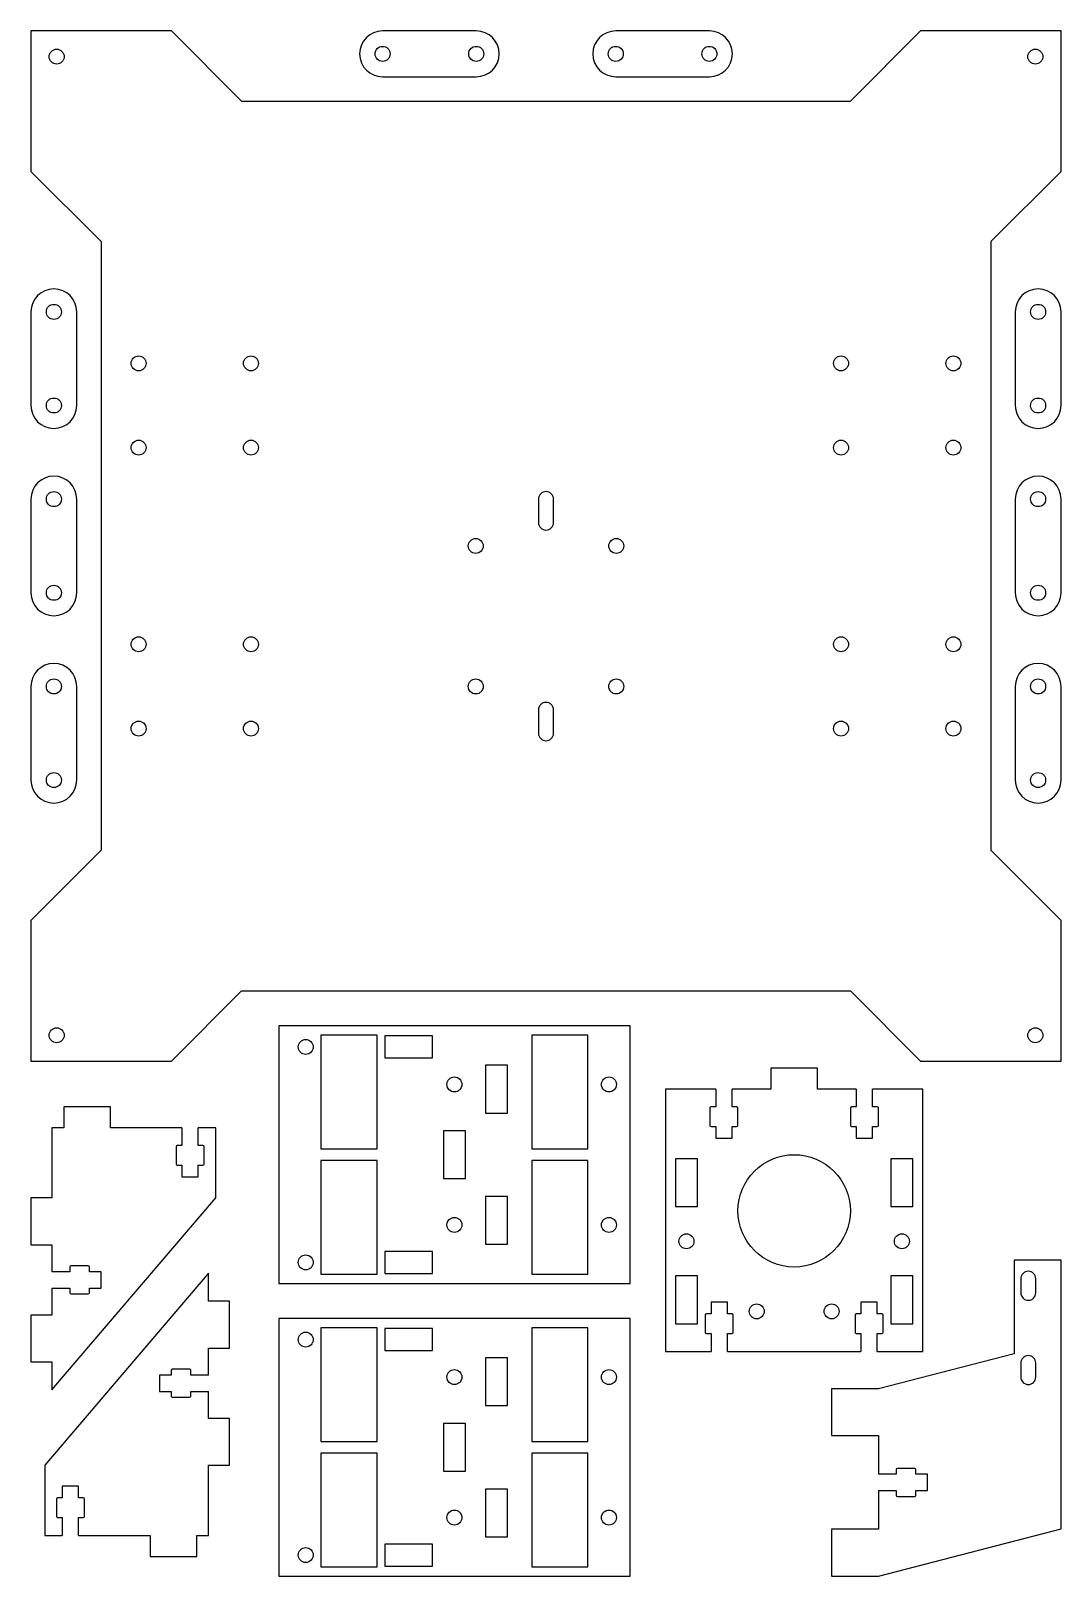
# Model space of a CAD drawing. Extents: x 10 to 230, y 10 to 340.
import ezdxf

# ---------------------------------------------------------------- set-up
doc = ezdxf.new("R2010")
doc.units = 0
doc.layers.add('frame-thin-parts3', color=7, linetype='CONTINUOUS')

msp = doc.modelspace()

# ---------------------------------------------------------------- linework, layer by layer
at = {"layer": 'frame-thin-parts3', "color": 1}
for p, q in [((10.000015, 340.00142), (10.000015, 310.001551)), ((39.999991, 340.00142), (10.000121, 340.00142)), ((39.999991, 340.00142), (55.000102, 325.001309)), ((105.100014, 340.00142), (85.099984, 340.00142)), ((105.100014, 340.00142), (85.099984, 340.00142)), ((154.899995, 340.00142), (134.899964, 340.00142)), ((154.899995, 340.00142), (134.899964, 340.00142)), ((199.999988, 340.00142), (184.999877, 325.001309)), ((229.999999, 340.00142), (200.000129, 340.00142)), ((229.999999, 310.001409), (229.999999, 340.001279)), ((13.900009, 334.501403), (13.900009, 334.501403)), ((83.499995, 335.101407), (83.499995, 335.101407)), ((83.499995, 335.101407), (83.499995, 335.101407)), ((103.499991, 335.101407), (103.499991, 335.101407)), ((103.499991, 335.101407), (103.499991, 335.101407)), ((133.300011, 335.101407), (133.300011, 335.101407)), ((133.300011, 335.101407), (133.300011, 335.101407)), ((153.300007, 335.101407), (153.300007, 335.101407)), ((153.300007, 335.101407), (153.300007, 335.101407)), ((222.899993, 334.501403), (222.899993, 334.501403)), ((85.099984, 330.201394), (105.100014, 330.201394)), ((85.099984, 330.201394), (105.100014, 330.201394)), ((134.9, 330.201394), (154.90003, 330.201394)), ((134.9, 330.201394), (154.90003, 330.201394)), ((54.999996, 325.001415), (185.000018, 325.001415)), ((10.000015, 310.001409), (25.000126, 295.001298)), ((229.999999, 310.001409), (214.999887, 295.001298)), ((24.999985, 295.001404), (24.999985, 165.001382)), ((214.999993, 295.001404), (214.999993, 165.001382)), ((14.899993, 281.601387), (14.899993, 281.601387)), ((225.099986, 281.601387), (225.099986, 281.601387)), ((10.000015, 280.001399), (10.000015, 260.001368)), ((19.800006, 260.001404), (19.800006, 280.001434)), ((220.200008, 280.001399), (220.200008, 260.001368)), ((229.999999, 260.001404), (229.999999, 280.001434)), ((31.400009, 269.0014), (31.400009, 269.0014)), ((55.400011, 269.0014), (55.400011, 269.0014)), ((181.399991, 269.0014), (181.399991, 269.0014)), ((205.399993, 269.0014), (205.399993, 269.0014)), ((14.899993, 261.601392), (14.899993, 261.601392)), ((225.099986, 261.601392), (225.099986, 261.601392)), ((31.400009, 251.001407), (31.400009, 251.001407)), ((55.400011, 251.001407), (55.400011, 251.001407)), ((181.399991, 251.001407), (181.399991, 251.001407)), ((205.399993, 251.001407), (205.399993, 251.001407)), ((14.899993, 241.601397), (14.899993, 241.601397)), ((225.099986, 241.601397), (225.099986, 241.601397)), ((10.000015, 240.001408), (10.000015, 220.001378)), ((19.800006, 220.001378), (19.800006, 240.001408)), ((118.399983, 240.001408), (118.399983, 235.001489)), ((121.599995, 235.001418), (121.599995, 240.001338)), ((220.200008, 240.001408), (220.200008, 220.001378)), ((229.999999, 220.001378), (229.999999, 240.001408)), ((103.400013, 230.001393), (103.400013, 230.001393)), ((133.399989, 230.001393), (133.399989, 230.001393)), ((14.899993, 221.601401), (14.899993, 221.601401)), ((225.099986, 221.601401), (225.099986, 221.601401)), ((31.400009, 209.001379), (31.400009, 209.001379)), ((55.400011, 209.001379), (55.400011, 209.001379)), ((181.399991, 209.001379), (181.399991, 209.001379)), ((205.399993, 209.001379), (205.399993, 209.001379)), ((14.899993, 201.601406), (14.899993, 201.601406)), ((225.099986, 201.601406), (225.099986, 201.601406)), ((10.000015, 200.001418), (10.000015, 180.001387)), ((19.800006, 180.001387), (19.800006, 200.001418)), ((103.400013, 200.001418), (103.400013, 200.001418)), ((133.399989, 200.001418), (133.399989, 200.001418)), ((220.200008, 200.001418), (220.200008, 180.001387)), ((229.999999, 180.001387), (229.999999, 200.001418)), ((118.399983, 195.001392), (118.399983, 190.001473)), ((121.599995, 190.001402), (121.599995, 195.001322)), ((31.400009, 191.001386), (31.400009, 191.001386)), ((55.400011, 191.001386), (55.400011, 191.001386)), ((181.399991, 191.001386), (181.399991, 191.001386)), ((205.399993, 191.001386), (205.399993, 191.001386)), ((14.899993, 181.601411), (14.899993, 181.601411)), ((225.099986, 181.601411), (225.099986, 181.601411)), ((10.000015, 150.001412), (25.000126, 165.001523)), ((229.999999, 150.001412), (214.999887, 165.001523)), ((10.000015, 150.001412), (10.000015, 120.001542)), ((229.999999, 120.001401), (229.999999, 150.001271)), ((39.999991, 120.001401), (55.000102, 135.001512)), ((54.999996, 135.001407), (185.000018, 135.001407)), ((199.999988, 120.001401), (184.999877, 135.001512)), ((13.900009, 125.501383), (13.900009, 125.501383)), ((62.944446, 127.501386), (62.944446, 72.501214)), ((137.944437, 127.501386), (62.944587, 127.501386)), ((83.94446, 125.501383), (71.944371, 125.501383)), ((71.944442, 125.501383), (71.944442, 101.251439)), ((83.94446, 101.251404), (83.94446, 125.501348)), ((128.944441, 125.501383), (116.944352, 125.501383)), ((116.944458, 125.501383), (116.944458, 101.251439)), ((128.944441, 101.251404), (128.944441, 125.501348)), ((137.944437, 72.501391), (137.944437, 127.501563)), ((222.899993, 125.501383), (222.899993, 125.501383)), ((68.694441, 124.601412), (68.694441, 124.601412)), ((85.594437, 125.351382), (85.594437, 120.651324)), ((95.794442, 125.351382), (85.594578, 125.351382)), ((95.794442, 120.651394), (95.794442, 125.351453)), ((10.000015, 120.001401), (39.999885, 120.001401)), ((85.594437, 120.651394), (95.794301, 120.651394)), ((111.794431, 119.101395), (107.094373, 119.101395)), ((107.094443, 119.101395), (107.094443, 108.901531)), ((111.794431, 108.90139), (111.794431, 119.101254)), ((199.999988, 120.001401), (229.999857, 120.001401)), ((100.444441, 116.6014), (100.444441, 116.6014)), ((133.444439, 116.6014), (133.444439, 116.6014)), ((167.997223, 118.50139), (167.997223, 114.001357)), ((177.997238, 118.50139), (167.997399, 118.50139)), ((177.997238, 114.001392), (177.997238, 118.501426)), ((145.497233, 114.001392), (145.497233, 58.001448)), ((156.247218, 114.001392), (145.497374, 114.001392)), ((156.247218, 114.001392), (156.247218, 110.20127)), ((167.997223, 114.001392), (159.747162, 114.001392)), ((159.747232, 110.201411), (159.747232, 114.001533)), ((186.247229, 114.001392), (177.997167, 114.001392)), ((186.247229, 114.001392), (186.247229, 110.20127)), ((189.747207, 110.201411), (189.747207, 114.001533)), ((200.497228, 114.001392), (189.747384, 114.001392)), ((200.497228, 58.001412), (200.497228, 114.001357)), ((17.000008, 110.2514), (17.000008, 105.751366)), ((26.999988, 110.2514), (17.000149, 110.2514)), ((26.999988, 105.751402), (26.999988, 110.251435)), ((107.094443, 108.90139), (111.794502, 108.90139)), ((154.997221, 109.951397), (154.997221, 106.251464)), ((156.247218, 110.201411), (155.247093, 110.201411)), ((160.747216, 110.201411), (159.747091, 110.201411)), ((160.99723, 106.251394), (160.99723, 109.951327)), ((184.997231, 109.951397), (184.997231, 106.251464)), ((186.247229, 110.201411), (185.247104, 110.201411)), ((190.747227, 110.201411), (189.747102, 110.201411)), ((190.997205, 106.251394), (190.997205, 109.951327)), ((17.000008, 105.751402), (14.499872, 105.751402)), ((14.500013, 105.751402), (14.500013, 90.751291)), ((42.250007, 105.751402), (27.000129, 105.751402)), ((42.250007, 105.751402), (42.250007, 101.951279)), ((45.749986, 101.951421), (45.749986, 105.751543)), ((49.500014, 105.751402), (45.749986, 105.751402)), ((49.500014, 90.751396), (49.500014, 105.751507)), ((155.247234, 106.001415), (156.247359, 106.001415)), ((156.247218, 106.001415), (156.247218, 103.501279)), ((159.747232, 103.501385), (159.747232, 106.001521)), ((159.747232, 106.001415), (160.747357, 106.001415)), ((185.247209, 106.001415), (186.247334, 106.001415)), ((186.247229, 106.001415), (186.247229, 103.501279)), ((189.747207, 103.501385), (189.747207, 106.001521)), ((189.747207, 106.001415), (190.747332, 106.001415)), ((102.794435, 105.101409), (98.094377, 105.101409)), ((98.094447, 105.101409), (98.094447, 94.901545)), ((102.794435, 94.901404), (102.794435, 105.101267)), ((156.247218, 103.501385), (159.747126, 103.501385)), ((186.247229, 103.501385), (189.747137, 103.501385)), ((41.00001, 101.701407), (41.00001, 98.001474)), ((42.250007, 101.951421), (41.249882, 101.951421)), ((46.750005, 101.951421), (45.74988, 101.951421)), ((46.999984, 98.001403), (46.999984, 101.701336)), ((71.944442, 101.251404), (83.944531, 101.251404)), ((116.944458, 101.251404), (128.944546, 101.251404)), ((152.347224, 99.101399), (147.647166, 99.101399)), ((147.647237, 99.101399), (147.647237, 88.901536)), ((152.347224, 88.901394), (152.347224, 99.101258)), ((198.347224, 99.101399), (193.647166, 99.101399)), ((193.647236, 99.101399), (193.647236, 88.901536)), ((198.347224, 88.901394), (198.347224, 99.101258)), ((41.249988, 97.751389), (42.250113, 97.751389)), ((42.250007, 97.751389), (42.250007, 95.251253)), ((45.749986, 95.251394), (45.749986, 97.751531)), ((45.749986, 97.751389), (46.750111, 97.751389)), ((83.94446, 98.751409), (71.944371, 98.751409)), ((71.944442, 98.751409), (71.944442, 74.501464)), ((83.94446, 74.501394), (83.94446, 98.751338)), ((128.944441, 98.751409), (116.944352, 98.751409)), ((116.944458, 98.751409), (116.944458, 74.501464)), ((128.944441, 74.501394), (128.944441, 98.751338)), ((42.250007, 95.251394), (45.749916, 95.251394)), ((98.094447, 94.901404), (102.794506, 94.901404)), ((14.500013, 90.751396), (9.99998, 90.751396)), ((10.000015, 90.751396), (10.000015, 80.751557)), ((14.500013, 49.751387), (49.500155, 90.75122)), ((111.794431, 91.101387), (107.094373, 91.101387)), ((107.094443, 91.101387), (107.094443, 80.901523)), ((111.794431, 80.901382), (111.794431, 91.101246)), ((100.444441, 86.601389), (100.444441, 86.601389)), ((133.444439, 86.601389), (133.444439, 86.601389)), ((147.647237, 88.901394), (152.347295, 88.901394)), ((160.99723, 88.001388), (160.99723, 88.001388)), ((193.647236, 88.901394), (198.347295, 88.901394)), ((10.000015, 80.751416), (14.500049, 80.751416)), ((14.500013, 80.751416), (14.500013, 75.001491)), ((85.594437, 79.351418), (85.594437, 74.651359)), ((95.794442, 79.351418), (85.594578, 79.351418)), ((95.794442, 74.651395), (95.794442, 79.351453)), ((107.094443, 80.901382), (111.794502, 80.901382)), ((148.397207, 81.501387), (148.397207, 81.501387)), ((194.397207, 81.501387), (194.397207, 81.501387)), ((18.299994, 76.001405), (18.299994, 75.00128)), ((22.250012, 76.251418), (18.550079, 76.251418)), ((22.49999, 75.001386), (22.49999, 76.001511)), ((68.694441, 78.601412), (68.694441, 78.601412)), ((220.000019, 77.501416), (220.000019, 57.501385)), ((229.999999, 77.501416), (220.00016, 77.501416)), ((229.999999, 20.087609), (229.999999, 77.501486)), ((47.94444, 74.681945), (12.944299, 33.682112)), ((18.299994, 75.001386), (14.499872, 75.001386)), ((24.999985, 75.001386), (22.499849, 75.001386)), ((24.999985, 71.501407), (24.999985, 75.001315)), ((47.94444, 68.681971), (47.94444, 74.682016)), ((71.944442, 74.501394), (83.944531, 74.501394)), ((85.594437, 74.651395), (95.794301, 74.651395)), ((116.944458, 74.501394), (128.944546, 74.501394)), ((152.347224, 74.101414), (147.647166, 74.101414)), ((147.647237, 74.101414), (147.647237, 63.90155)), ((152.347224, 63.901409), (152.347224, 74.101273)), ((198.347224, 74.101414), (193.647166, 74.101414)), ((193.647236, 74.101414), (193.647236, 63.90155)), ((198.347224, 63.901409), (198.347224, 74.101273)), ((221.400017, 73.50141), (221.400017, 70.501387)), ((224.599994, 70.501387), (224.599994, 73.50141)), ((14.500013, 71.501407), (18.300136, 71.501407)), ((14.500013, 71.501407), (14.500013, 65.751482)), ((18.299994, 71.501407), (18.299994, 70.501282)), ((18.550008, 70.251409), (22.249941, 70.251409)), ((22.49999, 70.501387), (22.49999, 71.501512)), ((22.49999, 71.501407), (25.000126, 71.501407)), ((62.944446, 72.501391), (137.944296, 72.501391)), ((52.444438, 68.681971), (47.944405, 68.681971)), ((52.444438, 58.681956), (52.444438, 68.681795)), ((155.247234, 66.001389), (154.247109, 66.001389)), ((155.247234, 68.501384), (155.247234, 66.001248)), ((158.747213, 68.501384), (155.247305, 68.501384)), ((159.747232, 66.001389), (158.747107, 66.001389)), ((158.747213, 66.001389), (158.747213, 68.501526)), ((163.397212, 66.541386), (163.397212, 66.541386)), ((179.397237, 66.541386), (179.397237, 66.541386)), ((187.247212, 66.001389), (186.247087, 66.001389)), ((187.247212, 68.501384), (187.247212, 66.001248)), ((190.747227, 68.501384), (187.247318, 68.501384)), ((191.747211, 66.001389), (190.747086, 66.001389)), ((190.747227, 66.001389), (190.747227, 68.501526)), ((14.500013, 65.751411), (9.99998, 65.751411)), ((10.000015, 65.751411), (10.000015, 55.751572)), ((62.944446, 65.001406), (62.944446, 10.001233)), ((137.944437, 65.001406), (62.944587, 65.001406)), ((83.94446, 63.001402), (71.944371, 63.001402)), ((71.944442, 63.001402), (71.944442, 38.751458)), ((83.94446, 38.751387), (83.94446, 63.001332)), ((85.594437, 62.851401), (85.594437, 58.151343)), ((95.794442, 62.851401), (85.594578, 62.851401)), ((95.794442, 58.151414), (95.794442, 62.851472)), ((128.944441, 63.001402), (116.944352, 63.001402)), ((116.944458, 63.001402), (116.944458, 38.751458)), ((128.944441, 38.751387), (128.944441, 63.001332)), ((137.944437, 10.00141), (137.944437, 65.001582)), ((147.647237, 63.901409), (152.347295, 63.901409)), ((153.997237, 65.751411), (153.997237, 62.051478)), ((159.997211, 62.051407), (159.997211, 65.751341)), ((185.997215, 65.751411), (185.997215, 62.051478)), ((191.997224, 62.051407), (191.997224, 65.751341)), ((193.647236, 63.901409), (198.347295, 63.901409)), ((68.694441, 62.101396), (68.694441, 62.101396)), ((154.247215, 61.801394), (155.24734, 61.801394)), ((155.247234, 61.801394), (155.247234, 58.001271)), ((158.747213, 58.001412), (158.747213, 61.801535)), ((158.747213, 61.801394), (159.747338, 61.801394)), ((186.247229, 61.801394), (187.247354, 61.801394)), ((187.247212, 61.801394), (187.247212, 58.001271)), ((190.747227, 58.001412), (190.747227, 61.801535)), ((190.747227, 61.801394), (191.747352, 61.801394)), ((47.94444, 58.681956), (52.444474, 58.681956)), ((47.94444, 52.931961), (47.94444, 58.681886)), ((85.594437, 58.151414), (95.794301, 58.151414)), ((111.794431, 56.601414), (107.094373, 56.601414)), ((107.094443, 56.601414), (107.094443, 46.40155)), ((111.794431, 46.401409), (111.794431, 56.601273)), ((145.497233, 58.001412), (155.247305, 58.001412)), ((158.747213, 58.001412), (187.247071, 58.001412)), ((190.747227, 58.001412), (200.497299, 58.001412)), ((220.000019, 57.501385), (190.999921, 50.00133)), ((10.000015, 55.751396), (14.500049, 55.751396)), ((14.500013, 55.751396), (14.500013, 49.751351)), ((39.944428, 52.931961), (37.444292, 52.931961)), ((37.444433, 52.931961), (37.444433, 49.432052)), ((39.944428, 53.93198), (39.944428, 52.931855)), ((43.894446, 54.181958), (40.194512, 54.181958)), ((47.94444, 52.931961), (44.144318, 52.931961)), ((44.144459, 52.931961), (44.144459, 53.932086)), ((100.444441, 54.101419), (100.444441, 54.101419)), ((133.444439, 54.101419), (133.444439, 54.101419)), ((221.400017, 55.501417), (221.400017, 52.501395)), ((224.599994, 52.501395), (224.599994, 55.501417)), ((181.000012, 50.0014), (181.000012, 40.001561)), ((190.999992, 50.0014), (181.000153, 50.0014)), ((37.444433, 49.431946), (39.944569, 49.431946)), ((39.944428, 49.431946), (39.944428, 48.431821)), ((40.194442, 48.181949), (43.894375, 48.181949)), ((44.144459, 48.431962), (44.144459, 49.432087)), ((44.144459, 49.431946), (47.944581, 49.431946)), ((47.94444, 43.681951), (47.94444, 49.431876)), ((107.094443, 46.401409), (111.794502, 46.401409)), ((52.444438, 43.681951), (47.944405, 43.681951)), ((52.444438, 33.681971), (52.444438, 43.68181)), ((102.794435, 42.601392), (98.094377, 42.601392)), ((98.094447, 42.601392), (98.094447, 32.401529)), ((102.794435, 32.401387), (102.794435, 42.601251)), ((181.000012, 40.001385), (190.999851, 40.001385)), ((190.999992, 40.001385), (190.999992, 31.751324)), ((71.944442, 38.751387), (83.944531, 38.751387)), ((116.944458, 38.751387), (128.944546, 38.751387)), ((12.94444, 33.681971), (12.94444, 18.68186)), ((47.94444, 18.681966), (47.94444, 33.682077)), ((47.94444, 33.681971), (52.444474, 33.681971)), ((83.94446, 36.251392), (71.944371, 36.251392)), ((71.944442, 36.251392), (71.944442, 12.001448)), ((83.94446, 12.001413), (83.94446, 36.251357)), ((128.944441, 36.251392), (116.944352, 36.251392)), ((116.944458, 36.251392), (116.944458, 12.001448)), ((128.944441, 12.001413), (128.944441, 36.251357)), ((198.749991, 33.001392), (195.050057, 33.001392)), ((98.094447, 32.401387), (102.794506, 32.401387)), ((194.800008, 31.751394), (190.999886, 31.751394)), ((194.800008, 32.751414), (194.800008, 31.751289)), ((201.499999, 31.751394), (198.999863, 31.751394)), ((199.000004, 31.751394), (199.000004, 32.751519)), ((201.499999, 28.251416), (201.499999, 31.751324)), ((15.444435, 26.431964), (15.444435, 22.732031)), ((16.694432, 26.681978), (15.694307, 26.681978)), ((16.694432, 29.181973), (16.694432, 26.681837)), ((20.194446, 29.181973), (16.694538, 29.181973)), ((21.19443, 26.681978), (20.194305, 26.681978)), ((20.194446, 26.681978), (20.194446, 29.182114)), ((21.444444, 22.73196), (21.444444, 26.431894)), ((111.794431, 28.601406), (107.094373, 28.601406)), ((107.094443, 28.601406), (107.094443, 18.401542)), ((111.794431, 18.401401), (111.794431, 28.601265)), ((190.999992, 28.251416), (194.800114, 28.251416)), ((190.999992, 28.251416), (190.999992, 20.001354)), ((194.800008, 28.251416), (194.800008, 27.251291)), ((195.049987, 27.001418), (198.74992, 27.001418)), ((199.000004, 27.251396), (199.000004, 28.251521)), ((199.000004, 28.251416), (201.50014, 28.251416)), ((100.444441, 24.101408), (100.444441, 24.101408)), ((133.444439, 24.101408), (133.444439, 24.101408)), ((15.694448, 22.481947), (16.694573, 22.481947)), ((16.694432, 22.481947), (16.694432, 18.681824)), ((20.194446, 18.681966), (20.194446, 22.482088)), ((20.194446, 22.481947), (21.194571, 22.481947)), ((181.000012, 20.00139), (181.000012, 10.001551)), ((190.999992, 20.00139), (181.000153, 20.00139)), ((190.999992, 10.00141), (229.999928, 20.087679)), ((12.94444, 18.681966), (16.694468, 18.681966)), ((20.194446, 18.681966), (35.444324, 18.681966)), ((35.44443, 18.681966), (35.44443, 14.181932)), ((45.444445, 14.181967), (45.444445, 18.682001)), ((45.444445, 18.681966), (47.944581, 18.681966)), ((85.594437, 16.851402), (85.594437, 12.151343)), ((95.794442, 16.851402), (85.594578, 16.851402)), ((95.794442, 12.151414), (95.794442, 16.851472)), ((107.094443, 18.401401), (111.794502, 18.401401)), ((35.44443, 14.181967), (45.444269, 14.181967)), ((68.694441, 16.101396), (68.694441, 16.101396)), ((62.944446, 10.00141), (137.944296, 10.00141)), ((71.944442, 12.001413), (83.944531, 12.001413)), ((85.594437, 12.151414), (95.794301, 12.151414)), ((116.944458, 12.001413), (128.944546, 12.001413)), ((181.000012, 10.00141), (190.999851, 10.00141))]:
    msp.add_line(p, q, dxfattribs=at)
for points in [[(85.099984, 340.00142), (82.393825, 340.00142), (80.1999, 337.807495), (80.1999, 335.101337)], [(85.099984, 340.00142), (82.393825, 340.00142), (80.1999, 337.807495), (80.1999, 335.101337)], [(110.000097, 335.101478), (110.000097, 337.807636), (107.806172, 340.001561), (105.100014, 340.001561)], [(110.000097, 335.101478), (110.000097, 337.807636), (107.806172, 340.001561), (105.100014, 340.001561)], [(134.9, 340.00142), (132.193841, 340.00142), (129.999916, 337.807495), (129.999916, 335.101337)], [(134.9, 340.00142), (132.193841, 340.00142), (129.999916, 337.807495), (129.999916, 335.101337)], [(159.800078, 335.101478), (159.800078, 337.807636), (157.606153, 340.001561), (154.899995, 340.001561)], [(159.800078, 335.101478), (159.800078, 337.807636), (157.606153, 340.001561), (154.899995, 340.001561)], [(83.499995, 335.101407), (83.499995, 335.985116), (84.216487, 336.701254), (85.099842, 336.701254)], [(83.499995, 335.101407), (83.499995, 335.985116), (84.216487, 336.701254), (85.099842, 336.701254)], [(85.099842, 336.701254), (85.983551, 336.701254), (86.700042, 335.985116), (86.700042, 335.101407)], [(85.099842, 336.701254), (85.983551, 336.701254), (86.700042, 335.985116), (86.700042, 335.101407)], [(103.499991, 335.101407), (103.499991, 335.985116), (104.216482, 336.701254), (105.099838, 336.701254)], [(103.499991, 335.101407), (103.499991, 335.985116), (104.216482, 336.701254), (105.099838, 336.701254)], [(105.099838, 336.701254), (105.983546, 336.701254), (106.700038, 335.985116), (106.700038, 335.101407)], [(105.099838, 336.701254), (105.983546, 336.701254), (106.700038, 335.985116), (106.700038, 335.101407)], [(133.300011, 335.101407), (133.300011, 335.985116), (134.016503, 336.701254), (134.899859, 336.701254)], [(133.300011, 335.101407), (133.300011, 335.985116), (134.016503, 336.701254), (134.899859, 336.701254)], [(134.899859, 336.701254), (135.783567, 336.701254), (136.500059, 335.985116), (136.500059, 335.101407)], [(134.899859, 336.701254), (135.783567, 336.701254), (136.500059, 335.985116), (136.500059, 335.101407)], [(153.300007, 335.101407), (153.300007, 335.985116), (154.016498, 336.701254), (154.899854, 336.701254)], [(153.300007, 335.101407), (153.300007, 335.985116), (154.016498, 336.701254), (154.899854, 336.701254)], [(154.899854, 336.701254), (155.783562, 336.701254), (156.500054, 335.985116), (156.500054, 335.101407)], [(154.899854, 336.701254), (155.783562, 336.701254), (156.500054, 335.985116), (156.500054, 335.101407)], [(13.900009, 334.501403), (13.900009, 335.385111), (14.616501, 336.10125), (15.499856, 336.10125)], [(15.499856, 332.901556), (14.616501, 332.901556), (13.900009, 333.617694), (13.900009, 334.501403)], [(15.499856, 336.10125), (16.383564, 336.10125), (17.100056, 335.385111), (17.100056, 334.501403)], [(17.100056, 334.501403), (17.100056, 333.617694), (16.383564, 332.901556), (15.499856, 332.901556)], [(80.1999, 335.101337), (80.1999, 332.395178), (82.393825, 330.201253), (85.099984, 330.201253)], [(80.1999, 335.101337), (80.1999, 332.395178), (82.393825, 330.201253), (85.099984, 330.201253)], [(85.099842, 333.50156), (84.216487, 333.50156), (83.499995, 334.217699), (83.499995, 335.101407)], [(85.099842, 333.50156), (84.216487, 333.50156), (83.499995, 334.217699), (83.499995, 335.101407)], [(86.700042, 335.101407), (86.700042, 334.217699), (85.983551, 333.50156), (85.099842, 333.50156)], [(86.700042, 335.101407), (86.700042, 334.217699), (85.983551, 333.50156), (85.099842, 333.50156)], [(105.099838, 333.50156), (104.216482, 333.50156), (103.499991, 334.217699), (103.499991, 335.101407)], [(105.099838, 333.50156), (104.216482, 333.50156), (103.499991, 334.217699), (103.499991, 335.101407)], [(106.700038, 335.101407), (106.700038, 334.217699), (105.983546, 333.50156), (105.099838, 333.50156)], [(106.700038, 335.101407), (106.700038, 334.217699), (105.983546, 333.50156), (105.099838, 333.50156)], [(105.100014, 330.201394), (107.806172, 330.201394), (110.000097, 332.395319), (110.000097, 335.101478)], [(105.100014, 330.201394), (107.806172, 330.201394), (110.000097, 332.395319), (110.000097, 335.101478)], [(129.999916, 335.101337), (129.999916, 332.395178), (132.193841, 330.201253), (134.9, 330.201253)], [(129.999916, 335.101337), (129.999916, 332.395178), (132.193841, 330.201253), (134.9, 330.201253)], [(134.899859, 333.50156), (134.016503, 333.50156), (133.300011, 334.217699), (133.300011, 335.101407)], [(134.899859, 333.50156), (134.016503, 333.50156), (133.300011, 334.217699), (133.300011, 335.101407)], [(136.500059, 335.101407), (136.500059, 334.217699), (135.783567, 333.50156), (134.899859, 333.50156)], [(136.500059, 335.101407), (136.500059, 334.217699), (135.783567, 333.50156), (134.899859, 333.50156)], [(154.899854, 333.50156), (154.016498, 333.50156), (153.300007, 334.217699), (153.300007, 335.101407)], [(154.899854, 333.50156), (154.016498, 333.50156), (153.300007, 334.217699), (153.300007, 335.101407)], [(156.500054, 335.101407), (156.500054, 334.217699), (155.783562, 333.50156), (154.899854, 333.50156)], [(156.500054, 335.101407), (156.500054, 334.217699), (155.783562, 333.50156), (154.899854, 333.50156)], [(154.899995, 330.201394), (157.606153, 330.201394), (159.800078, 332.395319), (159.800078, 335.101478)], [(154.899995, 330.201394), (157.606153, 330.201394), (159.800078, 332.395319), (159.800078, 335.101478)], [(222.899993, 334.501403), (222.899993, 335.385111), (223.616485, 336.10125), (224.49984, 336.10125)], [(224.49984, 332.901556), (223.616485, 332.901556), (222.899993, 333.617694), (222.899993, 334.501403)], [(224.49984, 336.10125), (225.383549, 336.10125), (226.10004, 335.385111), (226.10004, 334.501403)], [(226.10004, 334.501403), (226.10004, 333.617694), (225.383549, 332.901556), (224.49984, 332.901556)], [(14.899922, 284.901482), (12.193764, 284.901482), (9.999839, 282.707557), (9.999839, 280.001399)], [(19.800006, 280.001399), (19.800006, 282.707557), (17.606081, 284.901482), (14.899922, 284.901482)], [(225.099915, 284.901482), (222.393757, 284.901482), (220.199832, 282.707557), (220.199832, 280.001399)], [(229.999999, 280.001399), (229.999999, 282.707557), (227.806074, 284.901482), (225.099915, 284.901482)], [(13.300146, 280.00154), (13.300146, 280.884896), (14.016284, 281.601387), (14.899993, 281.601387)], [(14.899993, 281.601387), (15.783701, 281.601387), (16.49984, 280.884896), (16.49984, 280.00154)], [(223.500139, 280.00154), (223.500139, 280.884896), (224.216277, 281.601387), (225.099986, 281.601387)], [(225.099986, 281.601387), (225.983694, 281.601387), (226.699833, 280.884896), (226.699833, 280.00154)], [(14.899993, 278.40134), (14.016284, 278.40134), (13.300146, 279.117832), (13.300146, 280.00154)], [(16.49984, 280.00154), (16.49984, 279.117832), (15.783701, 278.40134), (14.899993, 278.40134)], [(225.099986, 278.40134), (224.216277, 278.40134), (223.500139, 279.117832), (223.500139, 280.00154)], [(226.699833, 280.00154), (226.699833, 279.117832), (225.983694, 278.40134), (225.099986, 278.40134)], [(31.400009, 269.0014), (31.400009, 269.885108), (32.116501, 270.601247), (32.999856, 270.601247)], [(32.999856, 270.601247), (33.883565, 270.601247), (34.600056, 269.885108), (34.600056, 269.0014)], [(55.400011, 269.0014), (55.400011, 269.885108), (56.116502, 270.601247), (56.999858, 270.601247)], [(56.999858, 270.601247), (57.883566, 270.601247), (58.600058, 269.885108), (58.600058, 269.0014)], [(181.399991, 269.0014), (181.399991, 269.885108), (182.116483, 270.601247), (182.999839, 270.601247)], [(182.999839, 270.601247), (183.883547, 270.601247), (184.600039, 269.885108), (184.600039, 269.0014)], [(205.399993, 269.0014), (205.399993, 269.885108), (206.116484, 270.601247), (206.99984, 270.601247)], [(206.99984, 270.601247), (207.883548, 270.601247), (208.60004, 269.885108), (208.60004, 269.0014)], [(32.999856, 267.401552), (32.116501, 267.401552), (31.400009, 268.117691), (31.400009, 269.0014)], [(34.600056, 269.0014), (34.600056, 268.117691), (33.883565, 267.401552), (32.999856, 267.401552)], [(56.999858, 267.401552), (56.116502, 267.401552), (55.400011, 268.117691), (55.400011, 269.0014)], [(58.600058, 269.0014), (58.600058, 268.117691), (57.883566, 267.401552), (56.999858, 267.401552)], [(182.999839, 267.401552), (182.116483, 267.401552), (181.399991, 268.117691), (181.399991, 269.0014)], [(184.600039, 269.0014), (184.600039, 268.117691), (183.883547, 267.401552), (182.999839, 267.401552)], [(206.99984, 267.401552), (206.116484, 267.401552), (205.399993, 268.117691), (205.399993, 269.0014)], [(208.60004, 269.0014), (208.60004, 268.117691), (207.883548, 267.401552), (206.99984, 267.401552)], [(13.300146, 260.001545), (13.300146, 260.8849), (14.016284, 261.601392), (14.899993, 261.601392)], [(14.899993, 261.601392), (15.783701, 261.601392), (16.49984, 260.8849), (16.49984, 260.001545)], [(223.500139, 260.001545), (223.500139, 260.8849), (224.216277, 261.601392), (225.099986, 261.601392)], [(225.099986, 261.601392), (225.983694, 261.601392), (226.699833, 260.8849), (226.699833, 260.001545)], [(10.000015, 260.001404), (10.000015, 257.295245), (12.19394, 255.10132), (14.900099, 255.10132)], [(14.899993, 258.401345), (14.016284, 258.401345), (13.300146, 259.117836), (13.300146, 260.001545)], [(16.49984, 260.001545), (16.49984, 259.117836), (15.783701, 258.401345), (14.899993, 258.401345)], [(14.900099, 255.10132), (17.606257, 255.10132), (19.800182, 257.295245), (19.800182, 260.001404)], [(220.200008, 260.001404), (220.200008, 257.295245), (222.393933, 255.10132), (225.100092, 255.10132)], [(225.099986, 258.401345), (224.216277, 258.401345), (223.500139, 259.117836), (223.500139, 260.001545)], [(226.699833, 260.001545), (226.699833, 259.117836), (225.983694, 258.401345), (225.099986, 258.401345)], [(225.100092, 255.10132), (227.80625, 255.10132), (230.000175, 257.295245), (230.000175, 260.001404)], [(31.400009, 251.001407), (31.400009, 251.885116), (32.116501, 252.601255), (32.999856, 252.601255)], [(32.999856, 249.40156), (32.116501, 249.40156), (31.400009, 250.117699), (31.400009, 251.001407)], [(32.999856, 252.601255), (33.883565, 252.601255), (34.600056, 251.885116), (34.600056, 251.001407)], [(34.600056, 251.001407), (34.600056, 250.117699), (33.883565, 249.40156), (32.999856, 249.40156)], [(55.400011, 251.001407), (55.400011, 251.885116), (56.116502, 252.601255), (56.999858, 252.601255)], [(56.999858, 249.40156), (56.116502, 249.40156), (55.400011, 250.117699), (55.400011, 251.001407)], [(56.999858, 252.601255), (57.883566, 252.601255), (58.600058, 251.885116), (58.600058, 251.001407)], [(58.600058, 251.001407), (58.600058, 250.117699), (57.883566, 249.40156), (56.999858, 249.40156)], [(181.399991, 251.001407), (181.399991, 251.885116), (182.116483, 252.601255), (182.999839, 252.601255)], [(182.999839, 249.40156), (182.116483, 249.40156), (181.399991, 250.117699), (181.399991, 251.001407)], [(182.999839, 252.601255), (183.883547, 252.601255), (184.600039, 251.885116), (184.600039, 251.001407)], [(184.600039, 251.001407), (184.600039, 250.117699), (183.883547, 249.40156), (182.999839, 249.40156)], [(205.399993, 251.001407), (205.399993, 251.885116), (206.116484, 252.601255), (206.99984, 252.601255)], [(206.99984, 249.40156), (206.116484, 249.40156), (205.399993, 250.117699), (205.399993, 251.001407)], [(206.99984, 252.601255), (207.883548, 252.601255), (208.60004, 251.885116), (208.60004, 251.001407)], [(208.60004, 251.001407), (208.60004, 250.117699), (207.883548, 249.40156), (206.99984, 249.40156)], [(14.899922, 244.901492), (12.193764, 244.901492), (9.999839, 242.707567), (9.999839, 240.001408)], [(19.800006, 240.001408), (19.800006, 242.707567), (17.606081, 244.901492), (14.899922, 244.901492)], [(225.099915, 244.901492), (222.393757, 244.901492), (220.199832, 242.707567), (220.199832, 240.001408)], [(229.999999, 240.001408), (229.999999, 242.707567), (227.806074, 244.901492), (225.099915, 244.901492)], [(13.300146, 240.001549), (13.300146, 240.884905), (14.016284, 241.601397), (14.899993, 241.601397)], [(14.899993, 241.601397), (15.783701, 241.601397), (16.49984, 240.884905), (16.49984, 240.001549)], [(120.000148, 241.601256), (119.11644, 241.601256), (118.399948, 240.885117), (118.399948, 240.001408)], [(121.599995, 240.001408), (121.599995, 240.885117), (120.883504, 241.601256), (120.000148, 241.601256)], [(223.500139, 240.001549), (223.500139, 240.884905), (224.216277, 241.601397), (225.099986, 241.601397)], [(225.099986, 241.601397), (225.983694, 241.601397), (226.699833, 240.884905), (226.699833, 240.001549)], [(14.899993, 238.401349), (14.016284, 238.401349), (13.300146, 239.117841), (13.300146, 240.001549)], [(16.49984, 240.001549), (16.49984, 239.117841), (15.783701, 238.401349), (14.899993, 238.401349)], [(225.099986, 238.401349), (224.216277, 238.401349), (223.500139, 239.117841), (223.500139, 240.001549)], [(226.699833, 240.001549), (226.699833, 239.117841), (225.983694, 238.401349), (225.099986, 238.401349)], [(118.399983, 235.001418), (118.399983, 234.11771), (119.116475, 233.401571), (119.999831, 233.401571)], [(119.999831, 233.401571), (120.883539, 233.401571), (121.600031, 234.11771), (121.600031, 235.001418)], [(103.400013, 230.001393), (103.400013, 230.885101), (104.116505, 231.60124), (104.999861, 231.60124)], [(104.999861, 231.60124), (105.883569, 231.60124), (106.600061, 230.885101), (106.600061, 230.001393)], [(133.399989, 230.001393), (133.399989, 230.885101), (134.11648, 231.60124), (134.999836, 231.60124)], [(134.999836, 231.60124), (135.883544, 231.60124), (136.600036, 230.885101), (136.600036, 230.001393)], [(104.999861, 228.401546), (104.116505, 228.401546), (103.400013, 229.117685), (103.400013, 230.001393)], [(106.600061, 230.001393), (106.600061, 229.117685), (105.883569, 228.401546), (104.999861, 228.401546)], [(134.999836, 228.401546), (134.11648, 228.401546), (133.399989, 229.117685), (133.399989, 230.001393)], [(136.600036, 230.001393), (136.600036, 229.117685), (135.883544, 228.401546), (134.999836, 228.401546)], [(13.300146, 220.001554), (13.300146, 220.88491), (14.016284, 221.601401), (14.899993, 221.601401)], [(14.899993, 221.601401), (15.783701, 221.601401), (16.49984, 220.88491), (16.49984, 220.001554)], [(223.500139, 220.001554), (223.500139, 220.88491), (224.216277, 221.601401), (225.099986, 221.601401)], [(225.099986, 221.601401), (225.983694, 221.601401), (226.699833, 220.88491), (226.699833, 220.001554)], [(10.000015, 220.001378), (10.000015, 217.295219), (12.19394, 215.101294), (14.900099, 215.101294)], [(14.899993, 218.401354), (14.016284, 218.401354), (13.300146, 219.117846), (13.300146, 220.001554)], [(16.49984, 220.001554), (16.49984, 219.117846), (15.783701, 218.401354), (14.899993, 218.401354)], [(14.900099, 215.101294), (17.606257, 215.101294), (19.800182, 217.295219), (19.800182, 220.001378)], [(220.200008, 220.001378), (220.200008, 217.295219), (222.393933, 215.101294), (225.100092, 215.101294)], [(225.099986, 218.401354), (224.216277, 218.401354), (223.500139, 219.117846), (223.500139, 220.001554)], [(226.699833, 220.001554), (226.699833, 219.117846), (225.983694, 218.401354), (225.099986, 218.401354)], [(225.100092, 215.101294), (227.80625, 215.101294), (230.000175, 217.295219), (230.000175, 220.001378)], [(31.400009, 209.001379), (31.400009, 209.885087), (32.116501, 210.601226), (32.999856, 210.601226)], [(32.999856, 207.401531), (32.116501, 207.401531), (31.400009, 208.11767), (31.400009, 209.001379)], [(32.999856, 210.601226), (33.883565, 210.601226), (34.600056, 209.885087), (34.600056, 209.001379)], [(34.600056, 209.001379), (34.600056, 208.11767), (33.883565, 207.401531), (32.999856, 207.401531)], [(55.400011, 209.001379), (55.400011, 209.885087), (56.116502, 210.601226), (56.999858, 210.601226)], [(56.999858, 207.401531), (56.116502, 207.401531), (55.400011, 208.11767), (55.400011, 209.001379)], [(56.999858, 210.601226), (57.883566, 210.601226), (58.600058, 209.885087), (58.600058, 209.001379)], [(58.600058, 209.001379), (58.600058, 208.11767), (57.883566, 207.401531), (56.999858, 207.401531)], [(181.399991, 209.001379), (181.399991, 209.885087), (182.116483, 210.601226), (182.999839, 210.601226)], [(182.999839, 207.401531), (182.116483, 207.401531), (181.399991, 208.11767), (181.399991, 209.001379)], [(182.999839, 210.601226), (183.883547, 210.601226), (184.600039, 209.885087), (184.600039, 209.001379)], [(184.600039, 209.001379), (184.600039, 208.11767), (183.883547, 207.401531), (182.999839, 207.401531)], [(205.399993, 209.001379), (205.399993, 209.885087), (206.116484, 210.601226), (206.99984, 210.601226)], [(206.99984, 207.401531), (206.116484, 207.401531), (205.399993, 208.11767), (205.399993, 209.001379)], [(206.99984, 210.601226), (207.883548, 210.601226), (208.60004, 209.885087), (208.60004, 209.001379)], [(208.60004, 209.001379), (208.60004, 208.11767), (207.883548, 207.401531), (206.99984, 207.401531)], [(14.899922, 204.901501), (12.193764, 204.901501), (9.999839, 202.707576), (9.999839, 200.001418)], [(19.800006, 200.001418), (19.800006, 202.707576), (17.606081, 204.901501), (14.899922, 204.901501)], [(225.099915, 204.901501), (222.393757, 204.901501), (220.199832, 202.707576), (220.199832, 200.001418)], [(229.999999, 200.001418), (229.999999, 202.707576), (227.806074, 204.901501), (225.099915, 204.901501)], [(13.300146, 200.001559), (13.300146, 200.884914), (14.016284, 201.601406), (14.899993, 201.601406)], [(14.899993, 201.601406), (15.783701, 201.601406), (16.49984, 200.884914), (16.49984, 200.001559)], [(103.400013, 200.001418), (103.400013, 200.885126), (104.116505, 201.601265), (104.999861, 201.601265)], [(104.999861, 201.601265), (105.883569, 201.601265), (106.600061, 200.885126), (106.600061, 200.001418)], [(133.399989, 200.001418), (133.399989, 200.885126), (134.11648, 201.601265), (134.999836, 201.601265)], [(134.999836, 201.601265), (135.883544, 201.601265), (136.600036, 200.885126), (136.600036, 200.001418)], [(223.500139, 200.001559), (223.500139, 200.884914), (224.216277, 201.601406), (225.099986, 201.601406)], [(225.099986, 201.601406), (225.983694, 201.601406), (226.699833, 200.884914), (226.699833, 200.001559)], [(14.899993, 198.401359), (14.016284, 198.401359), (13.300146, 199.117851), (13.300146, 200.001559)], [(16.49984, 200.001559), (16.49984, 199.117851), (15.783701, 198.401359), (14.899993, 198.401359)], [(104.999861, 198.401571), (104.116505, 198.401571), (103.400013, 199.117709), (103.400013, 200.001418)], [(106.600061, 200.001418), (106.600061, 199.117709), (105.883569, 198.401571), (104.999861, 198.401571)], [(134.999836, 198.401571), (134.11648, 198.401571), (133.399989, 199.117709), (133.399989, 200.001418)], [(136.600036, 200.001418), (136.600036, 199.117709), (135.883544, 198.401571), (134.999836, 198.401571)], [(225.099986, 198.401359), (224.216277, 198.401359), (223.500139, 199.117851), (223.500139, 200.001559)], [(226.699833, 200.001559), (226.699833, 199.117851), (225.983694, 198.401359), (225.099986, 198.401359)], [(120.000148, 196.60124), (119.11644, 196.60124), (118.399948, 195.885101), (118.399948, 195.001392)], [(121.599995, 195.001392), (121.599995, 195.885101), (120.883504, 196.60124), (120.000148, 196.60124)], [(31.400009, 191.001386), (31.400009, 191.885095), (32.116501, 192.601234), (32.999856, 192.601234)], [(32.999856, 192.601234), (33.883565, 192.601234), (34.600056, 191.885095), (34.600056, 191.001386)], [(55.400011, 191.001386), (55.400011, 191.885095), (56.116502, 192.601234), (56.999858, 192.601234)], [(56.999858, 192.601234), (57.883566, 192.601234), (58.600058, 191.885095), (58.600058, 191.001386)], [(181.399991, 191.001386), (181.399991, 191.885095), (182.116483, 192.601234), (182.999839, 192.601234)], [(182.999839, 192.601234), (183.883547, 192.601234), (184.600039, 191.885095), (184.600039, 191.001386)], [(205.399993, 191.001386), (205.399993, 191.885095), (206.116484, 192.601234), (206.99984, 192.601234)], [(206.99984, 192.601234), (207.883548, 192.601234), (208.60004, 191.885095), (208.60004, 191.001386)], [(32.999856, 189.401539), (32.116501, 189.401539), (31.400009, 190.117678), (31.400009, 191.001386)], [(34.600056, 191.001386), (34.600056, 190.117678), (33.883565, 189.401539), (32.999856, 189.401539)], [(56.999858, 189.401539), (56.116502, 189.401539), (55.400011, 190.117678), (55.400011, 191.001386)], [(58.600058, 191.001386), (58.600058, 190.117678), (57.883566, 189.401539), (56.999858, 189.401539)], [(118.399983, 190.001402), (118.399983, 189.117694), (119.116475, 188.401555), (119.999831, 188.401555)], [(119.999831, 188.401555), (120.883539, 188.401555), (121.600031, 189.117694), (121.600031, 190.001402)], [(182.999839, 189.401539), (182.116483, 189.401539), (181.399991, 190.117678), (181.399991, 191.001386)], [(184.600039, 191.001386), (184.600039, 190.117678), (183.883547, 189.401539), (182.999839, 189.401539)], [(206.99984, 189.401539), (206.116484, 189.401539), (205.399993, 190.117678), (205.399993, 191.001386)], [(208.60004, 191.001386), (208.60004, 190.117678), (207.883548, 189.401539), (206.99984, 189.401539)], [(13.300146, 180.001564), (13.300146, 180.884919), (14.016284, 181.601411), (14.899993, 181.601411)], [(14.899993, 181.601411), (15.783701, 181.601411), (16.49984, 180.884919), (16.49984, 180.001564)], [(223.500139, 180.001564), (223.500139, 180.884919), (224.216277, 181.601411), (225.099986, 181.601411)], [(225.099986, 181.601411), (225.983694, 181.601411), (226.699833, 180.884919), (226.699833, 180.001564)], [(10.000015, 180.001387), (10.000015, 177.295229), (12.19394, 175.101304), (14.900099, 175.101304)], [(14.899993, 178.401364), (14.016284, 178.401364), (13.300146, 179.117855), (13.300146, 180.001564)], [(16.49984, 180.001564), (16.49984, 179.117855), (15.783701, 178.401364), (14.899993, 178.401364)], [(14.900099, 175.101304), (17.606257, 175.101304), (19.800182, 177.295229), (19.800182, 180.001387)], [(220.200008, 180.001387), (220.200008, 177.295229), (222.393933, 175.101304), (225.100092, 175.101304)], [(225.099986, 178.401364), (224.216277, 178.401364), (223.500139, 179.117855), (223.500139, 180.001564)], [(226.699833, 180.001564), (226.699833, 179.117855), (225.983694, 178.401364), (225.099986, 178.401364)], [(225.100092, 175.101304), (227.80625, 175.101304), (230.000175, 177.295229), (230.000175, 180.001387)], [(13.900009, 125.501383), (13.900009, 126.385092), (14.616501, 127.101231), (15.499856, 127.101231)], [(15.499856, 123.901536), (14.616501, 123.901536), (13.900009, 124.617675), (13.900009, 125.501383)], [(15.499856, 127.101231), (16.383564, 127.101231), (17.100056, 126.385092), (17.100056, 125.501383)], [(17.100056, 125.501383), (17.100056, 124.617675), (16.383564, 123.901536), (15.499856, 123.901536)], [(222.899993, 125.501383), (222.899993, 126.385092), (223.616485, 127.101231), (224.49984, 127.101231)], [(224.49984, 123.901536), (223.616485, 123.901536), (222.899993, 124.617675), (222.899993, 125.501383)], [(224.49984, 127.101231), (225.383549, 127.101231), (226.10004, 126.385092), (226.10004, 125.501383)], [(226.10004, 125.501383), (226.10004, 124.617675), (225.383549, 123.901536), (224.49984, 123.901536)], [(67.094594, 123.001565), (67.094594, 123.88492), (67.810733, 124.601412), (68.694441, 124.601412)], [(68.694441, 121.401365), (67.810733, 121.401365), (67.094594, 122.117856), (67.094594, 123.001565)], [(68.694441, 124.601412), (69.578149, 124.601412), (70.294288, 123.88492), (70.294288, 123.001565)], [(70.294288, 123.001565), (70.294288, 122.117856), (69.578149, 121.401365), (68.694441, 121.401365)], [(98.844594, 115.001552), (98.844594, 115.884908), (99.560733, 116.6014), (100.444441, 116.6014)], [(100.444441, 116.6014), (101.328149, 116.6014), (102.044288, 115.884908), (102.044288, 115.001552)], [(131.844591, 115.001552), (131.844591, 115.884908), (132.56073, 116.6014), (133.444439, 116.6014)], [(133.444439, 116.6014), (134.328147, 116.6014), (135.044286, 115.884908), (135.044286, 115.001552)], [(100.444441, 113.401352), (99.560733, 113.401352), (98.844594, 114.117844), (98.844594, 115.001552)], [(102.044288, 115.001552), (102.044288, 114.117844), (101.328149, 113.401352), (100.444441, 113.401352)], [(133.444439, 113.401352), (132.56073, 113.401352), (131.844591, 114.117844), (131.844591, 115.001552)], [(135.044286, 115.001552), (135.044286, 114.117844), (134.328147, 113.401352), (133.444439, 113.401352)], [(155.247234, 110.201411), (155.109298, 110.201411), (154.997115, 110.089581), (154.997115, 109.951292)], [(160.99723, 109.951397), (160.99723, 110.089334), (160.885399, 110.201517), (160.74711, 110.201517)], [(185.247209, 110.201411), (185.109273, 110.201411), (184.99709, 110.089581), (184.99709, 109.951292)], [(190.997205, 109.951397), (190.997205, 110.089334), (190.885374, 110.201517), (190.747086, 110.201517)], [(154.997221, 106.251394), (154.997221, 106.113457), (155.109051, 106.001274), (155.24734, 106.001274)], [(160.747216, 106.001415), (160.885152, 106.001415), (160.997336, 106.113246), (160.997336, 106.251535)], [(184.997231, 106.251394), (184.997231, 106.113457), (185.109062, 106.001274), (185.247351, 106.001274)], [(190.747227, 106.001415), (190.885163, 106.001415), (190.997346, 106.113246), (190.997346, 106.251535)], [(41.249988, 101.951421), (41.112052, 101.951421), (40.999869, 101.83959), (40.999869, 101.701301)], [(46.999984, 101.701407), (46.999984, 101.839343), (46.888153, 101.951526), (46.749864, 101.951526)], [(160.99723, 88.001388), (160.99723, 94.628671), (166.369682, 100.001477), (172.997319, 100.001477)], [(172.997319, 100.001477), (179.624602, 100.001477), (184.997055, 94.628671), (184.997055, 88.001388)], [(41.00001, 98.001403), (41.00001, 97.863467), (41.11184, 97.751284), (41.250129, 97.751284)], [(46.750005, 97.751389), (46.887941, 97.751389), (47.000125, 97.86322), (47.000125, 98.001509)], [(98.844594, 85.001542), (98.844594, 85.884897), (99.560733, 86.601389), (100.444441, 86.601389)], [(100.444441, 86.601389), (101.328149, 86.601389), (102.044288, 85.884897), (102.044288, 85.001542)], [(131.844591, 85.001542), (131.844591, 85.884897), (132.56073, 86.601389), (133.444439, 86.601389)], [(133.444439, 86.601389), (134.328147, 86.601389), (135.044286, 85.884897), (135.044286, 85.001542)], [(172.997319, 76.001299), (166.369682, 76.001299), (160.99723, 81.374104), (160.99723, 88.001388)], [(184.997055, 88.001388), (184.997055, 81.374104), (179.624602, 76.001299), (172.997319, 76.001299)], [(100.444441, 83.401342), (99.560733, 83.401342), (98.844594, 84.117834), (98.844594, 85.001542)], [(102.044288, 85.001542), (102.044288, 84.117834), (101.328149, 83.401342), (100.444441, 83.401342)], [(133.444439, 83.401342), (132.56073, 83.401342), (131.844591, 84.117834), (131.844591, 85.001542)], [(135.044286, 85.001542), (135.044286, 84.117834), (134.328147, 83.401342), (133.444439, 83.401342)], [(148.397207, 81.501387), (148.397207, 82.385095), (149.113699, 83.101234), (149.997054, 83.101234)], [(149.997054, 83.101234), (150.880763, 83.101234), (151.597254, 82.385095), (151.597254, 81.501387)], [(194.397207, 81.501387), (194.397207, 82.385095), (195.113698, 83.101234), (195.997054, 83.101234)], [(195.997054, 83.101234), (196.880762, 83.101234), (197.597254, 82.385095), (197.597254, 81.501387)], [(149.997054, 79.901539), (149.113699, 79.901539), (148.397207, 80.617678), (148.397207, 81.501387)], [(151.597254, 81.501387), (151.597254, 80.617678), (150.880763, 79.901539), (149.997054, 79.901539)], [(195.997054, 79.901539), (195.113698, 79.901539), (194.397207, 80.617678), (194.397207, 81.501387)], [(197.597254, 81.501387), (197.597254, 80.617678), (196.880762, 79.901539), (195.997054, 79.901539)], [(18.550008, 76.251418), (18.412072, 76.251418), (18.299889, 76.139588), (18.299889, 76.001299)], [(22.49999, 76.001405), (22.49999, 76.139341), (22.38816, 76.251524), (22.249871, 76.251524)], [(67.094594, 77.001565), (67.094594, 77.884921), (67.810733, 78.601412), (68.694441, 78.601412)], [(68.694441, 75.401365), (67.810733, 75.401365), (67.094594, 76.117857), (67.094594, 77.001565)], [(68.694441, 78.601412), (69.578149, 78.601412), (70.294288, 77.884921), (70.294288, 77.001565)], [(70.294288, 77.001565), (70.294288, 76.117857), (69.578149, 75.401365), (68.694441, 75.401365)], [(223.000147, 75.101257), (222.116438, 75.101257), (221.399947, 74.385118), (221.399947, 73.50141)], [(224.599994, 73.50141), (224.599994, 74.385118), (223.883502, 75.101257), (223.000147, 75.101257)], [(18.299994, 70.501387), (18.299994, 70.363451), (18.411825, 70.251268), (18.550114, 70.251268)], [(22.250012, 70.251409), (22.387948, 70.251409), (22.500131, 70.36324), (22.500131, 70.501529)], [(221.400017, 70.501387), (221.400017, 69.617679), (222.116509, 68.90154), (222.999864, 68.90154)], [(222.999864, 68.90154), (223.883573, 68.90154), (224.600064, 69.617679), (224.600064, 70.501387)], [(154.247215, 66.001389), (154.109279, 66.001389), (153.997096, 65.889559), (153.997096, 65.75127)], [(159.997211, 65.751411), (159.997211, 65.889347), (159.88538, 66.001531), (159.747091, 66.001531)], [(163.397212, 66.541386), (163.397212, 67.425095), (164.113704, 68.141234), (164.997059, 68.141234)], [(164.997059, 64.941539), (164.113704, 64.941539), (163.397212, 65.657678), (163.397212, 66.541386)], [(164.997059, 68.141234), (165.880768, 68.141234), (166.597259, 67.425095), (166.597259, 66.541386)], [(166.597259, 66.541386), (166.597259, 65.657678), (165.880768, 64.941539), (164.997059, 64.941539)], [(179.397237, 66.541386), (179.397237, 67.425095), (180.113728, 68.141234), (180.997084, 68.141234)], [(180.997084, 64.941539), (180.113728, 64.941539), (179.397237, 65.657678), (179.397237, 66.541386)], [(180.997084, 68.141234), (181.880792, 68.141234), (182.597284, 67.425095), (182.597284, 66.541386)], [(182.597284, 66.541386), (182.597284, 65.657678), (181.880792, 64.941539), (180.997084, 64.941539)], [(186.247229, 66.001389), (186.109292, 66.001389), (185.997109, 65.889559), (185.997109, 65.75127)], [(191.997224, 65.751411), (191.997224, 65.889347), (191.885394, 66.001531), (191.747105, 66.001531)], [(67.094594, 60.501549), (67.094594, 61.384904), (67.810733, 62.101396), (68.694441, 62.101396)], [(68.694441, 58.901349), (67.810733, 58.901349), (67.094594, 59.61784), (67.094594, 60.501549)], [(68.694441, 62.101396), (69.578149, 62.101396), (70.294288, 61.384904), (70.294288, 60.501549)], [(70.294288, 60.501549), (70.294288, 59.61784), (69.578149, 58.901349), (68.694441, 58.901349)], [(153.997237, 62.051407), (153.997237, 61.913471), (154.109067, 61.801288), (154.247356, 61.801288)], [(159.747232, 61.801394), (159.885168, 61.801394), (159.997352, 61.913224), (159.997352, 62.051513)], [(185.997215, 62.051407), (185.997215, 61.913471), (186.109046, 61.801288), (186.247334, 61.801288)], [(191.747211, 61.801394), (191.885147, 61.801394), (191.99733, 61.913224), (191.99733, 62.051513)], [(223.000147, 57.101265), (222.116438, 57.101265), (221.399947, 56.385126), (221.399947, 55.501417)], [(224.599994, 55.501417), (224.599994, 56.385126), (223.883502, 57.101265), (223.000147, 57.101265)], [(40.194442, 54.181958), (40.056506, 54.181958), (39.944322, 54.070127), (39.944322, 53.931839)], [(44.144459, 53.93198), (44.144459, 54.069916), (44.032629, 54.182099), (43.89434, 54.182099)], [(98.844594, 52.501572), (98.844594, 53.384927), (99.560733, 54.101419), (100.444441, 54.101419)], [(100.444441, 54.101419), (101.328149, 54.101419), (102.044288, 53.384927), (102.044288, 52.501572)], [(131.844591, 52.501572), (131.844591, 53.384927), (132.56073, 54.101419), (133.444439, 54.101419)], [(133.444439, 54.101419), (134.328147, 54.101419), (135.044286, 53.384927), (135.044286, 52.501572)], [(100.444441, 50.901372), (99.560733, 50.901372), (98.844594, 51.617863), (98.844594, 52.501572)], [(102.044288, 52.501572), (102.044288, 51.617863), (101.328149, 50.901372), (100.444441, 50.901372)], [(133.444439, 50.901372), (132.56073, 50.901372), (131.844591, 51.617863), (131.844591, 52.501572)], [(135.044286, 52.501572), (135.044286, 51.617863), (134.328147, 50.901372), (133.444439, 50.901372)], [(221.400017, 52.501395), (221.400017, 51.617687), (222.116509, 50.901548), (222.999864, 50.901548)], [(222.999864, 50.901548), (223.883573, 50.901548), (224.600064, 51.617687), (224.600064, 52.501395)], [(39.944428, 48.431962), (39.944428, 48.294026), (40.056259, 48.181843), (40.194547, 48.181843)], [(43.894446, 48.181949), (44.032382, 48.181949), (44.144565, 48.293779), (44.144565, 48.432068)], [(195.049987, 33.001392), (194.912051, 33.001392), (194.799867, 32.889561), (194.799867, 32.751272)], [(199.000004, 32.751414), (199.000004, 32.88935), (198.888174, 33.001533), (198.749885, 33.001533)], [(15.694448, 26.681978), (15.556512, 26.681978), (15.444329, 26.570147), (15.444329, 26.431858)], [(21.444444, 26.431964), (21.444444, 26.5699), (21.332613, 26.682084), (21.194324, 26.682084)], [(194.800008, 27.251396), (194.800008, 27.11346), (194.911839, 27.001277), (195.050128, 27.001277)], [(198.749991, 27.001418), (198.887927, 27.001418), (199.00011, 27.113249), (199.00011, 27.251537)], [(98.844594, 22.501561), (98.844594, 23.384917), (99.560733, 24.101408), (100.444441, 24.101408)], [(100.444441, 24.101408), (101.328149, 24.101408), (102.044288, 23.384917), (102.044288, 22.501561)], [(131.844591, 22.501561), (131.844591, 23.384917), (132.56073, 24.101408), (133.444439, 24.101408)], [(133.444439, 24.101408), (134.328147, 24.101408), (135.044286, 23.384917), (135.044286, 22.501561)], [(15.444435, 22.73196), (15.444435, 22.594024), (15.556265, 22.481841), (15.694554, 22.481841)], [(21.19443, 22.481947), (21.332366, 22.481947), (21.44455, 22.593777), (21.44455, 22.732066)], [(100.444441, 20.901361), (99.560733, 20.901361), (98.844594, 21.617853), (98.844594, 22.501561)], [(102.044288, 22.501561), (102.044288, 21.617853), (101.328149, 20.901361), (100.444441, 20.901361)], [(133.444439, 20.901361), (132.56073, 20.901361), (131.844591, 21.617853), (131.844591, 22.501561)], [(135.044286, 22.501561), (135.044286, 21.617853), (134.328147, 20.901361), (133.444439, 20.901361)], [(67.094594, 14.501549), (67.094594, 15.384904), (67.810733, 16.101396), (68.694441, 16.101396)], [(68.694441, 12.901349), (67.810733, 12.901349), (67.094594, 13.617841), (67.094594, 14.501549)], [(68.694441, 16.101396), (69.578149, 16.101396), (70.294288, 15.384904), (70.294288, 14.501549)], [(70.294288, 14.501549), (70.294288, 13.617841), (69.578149, 12.901349), (68.694441, 12.901349)]]:
    msp.add_open_spline(points, degree=3, dxfattribs=at)

doc.saveas('drawing.dxf')
